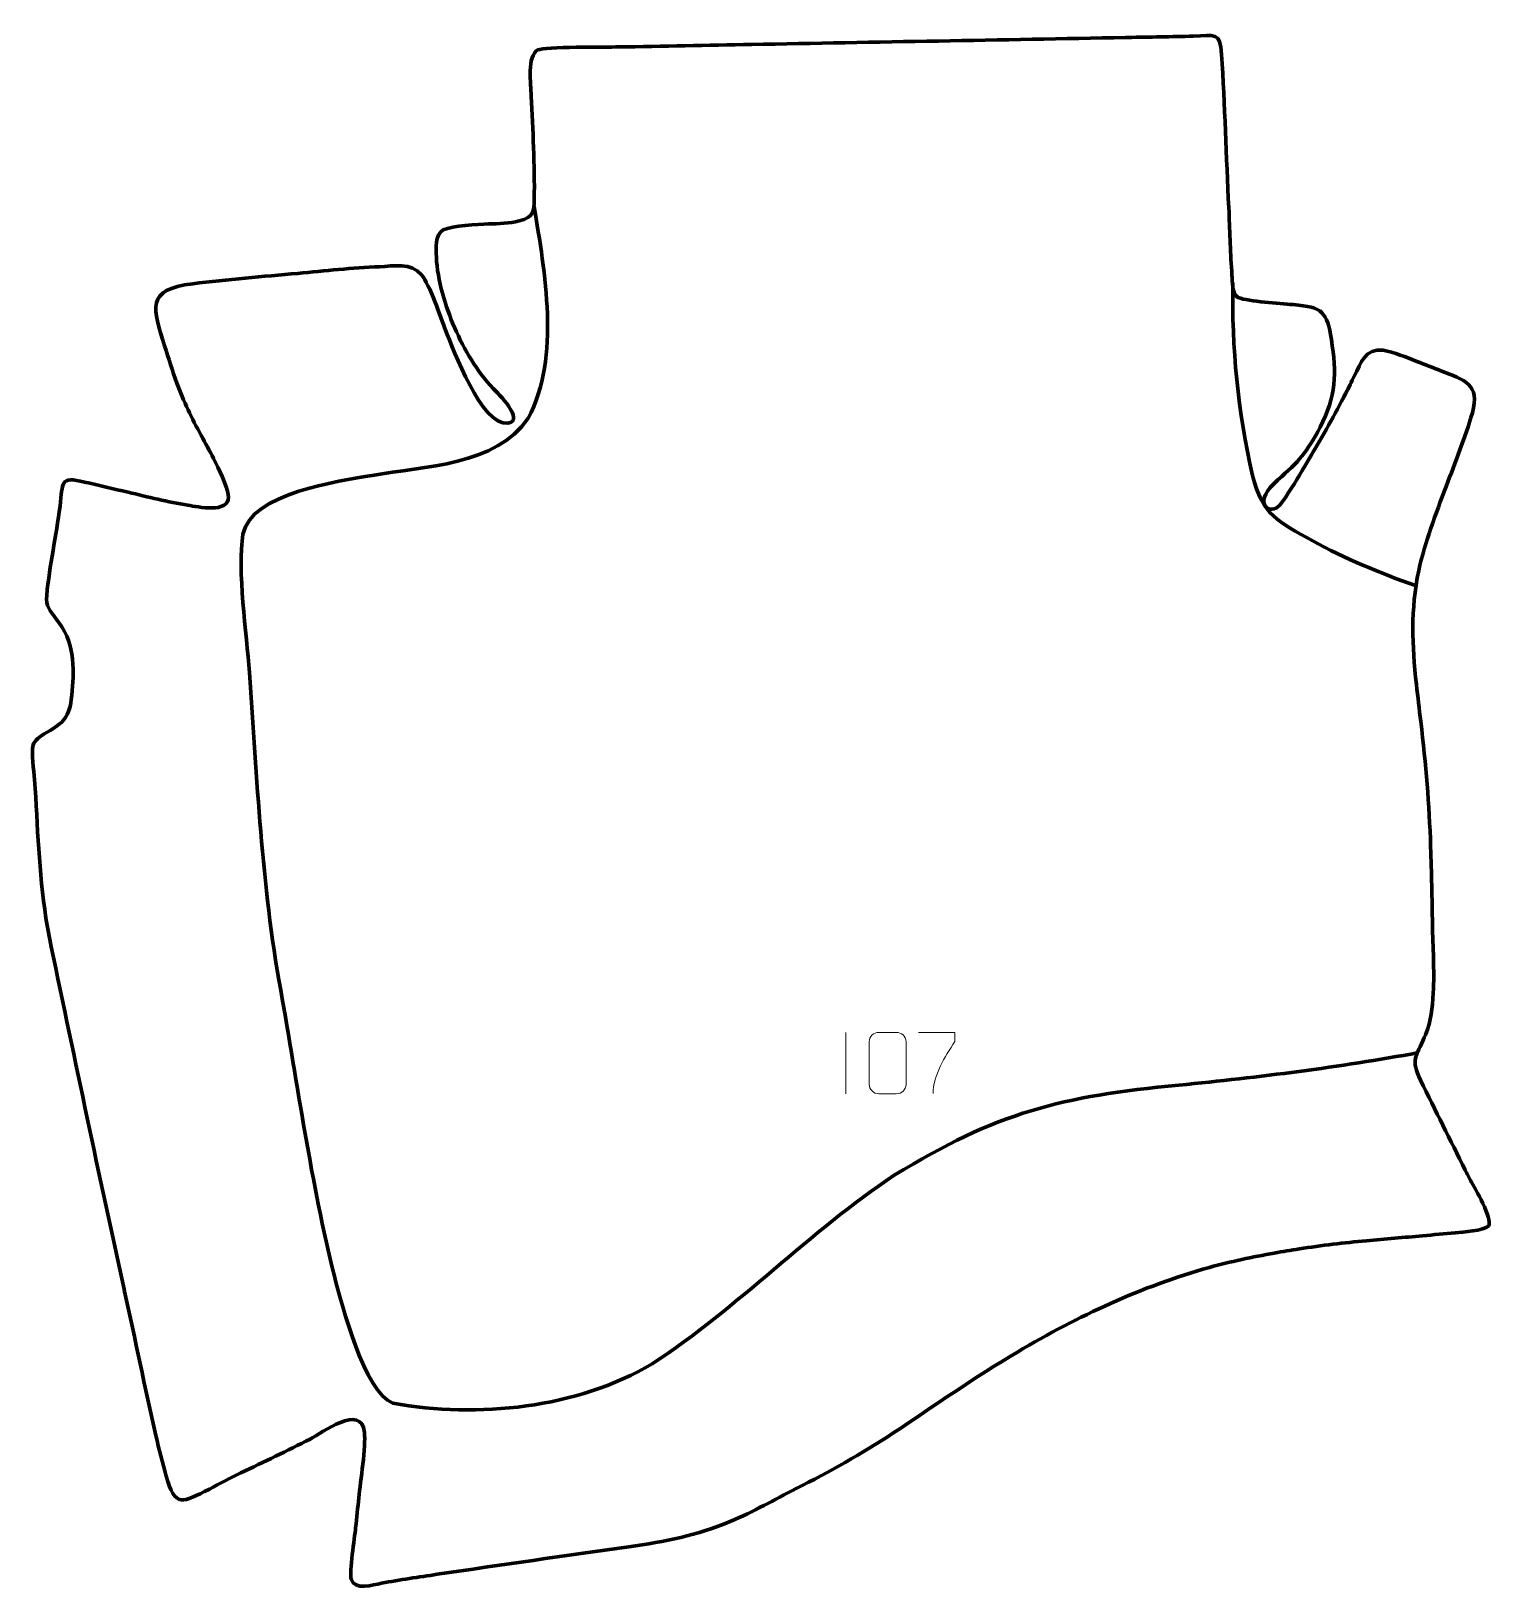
# Model space of a CAD drawing. Header units: millimetres. Extents: x 1000 to 1596, y 47 to 683.
import ezdxf

# ---------------------------------------------------------------- set-up
doc = ezdxf.new("R2010")
doc.units = ezdxf.units.MM
doc.header["$MEASUREMENT"] = 0
doc.layers.add('layer 1', color=7, linetype='Continuous', plot=False)
doc.layers.add('layer 2', color=7, linetype='Continuous')
doc.layers.add('layer 3', color=7, linetype='Continuous')

msp = doc.modelspace()

# ---------------------------------------------------------------- linework, layer by layer
at = {"layer": 'layer 1', "color": 250, "lineweight": 9}
msp.add_open_spline([(1332.2379, 275.0704), (1332.2379, 275.0704), (1332.2379, 250.0963), (1332.2379, 250.0963)], degree=3, dxfattribs=at)
for points, knots in [([(1345.6572, 275.0826), (1348.0233, 275.0826), (1350.3898, 275.0826), (1352.7563, 275.0826), (1352.7563, 275.0826), (1354.7368, 275.1182), (1356.7628, 273.6239), (1356.7899, 271.1818), (1356.7899, 271.1818), (1356.7895, 265.4244), (1356.7895, 259.6666), (1356.7899, 253.9084), (1356.7899, 253.9084), (1356.6478, 251.5808), (1354.9414, 250.0985), (1352.7563, 250.0877), (1352.7563, 250.0877), (1350.3839, 250.0881), (1348.0115, 250.0881), (1345.6395, 250.0877), (1345.6395, 250.0877), (1343.681, 249.9821), (1341.6746, 251.87), (1341.686, 253.891), (1341.686, 253.891), (1341.6864, 259.6716), (1341.6864, 265.4519), (1341.686, 271.2317), (1341.686, 271.2317), (1341.6903, 273.3737), (1343.4674, 275.0962), (1345.6572, 275.0826)], [0, 0, 0, 0, 0.11111111, 0.11111111, 0.11111111, 0.11111111, 0.22222222, 0.22222222, 0.22222222, 0.22222222, 0.33333333, 0.33333333, 0.33333333, 0.33333333, 0.44444444, 0.44444444, 0.44444444, 0.44444444, 0.55555556, 0.55555556, 0.55555556, 0.55555556, 0.66666667, 0.66666667, 0.66666667, 0.66666667, 0.77777778, 0.77777778, 0.77777778, 0.77777778, 1, 1, 1, 1]), ([(1361.8299, 275.0626), (1361.8299, 275.0626), (1376.646, 275.0626), (1376.646, 275.0626), (1376.646, 275.0626), (1376.6457, 273.813), (1376.6457, 272.5634), (1376.646, 271.3136), (1376.646, 271.3136), (1372.6516, 265.3165), (1367.7364, 257.4829), (1367.7364, 250.1041)], [0, 0, 0, 0, 0.25, 0.25, 0.25, 0.25, 0.5, 0.5, 0.5, 0.5, 1, 1, 1, 1])]:
    msp.add_open_spline(points, degree=3, knots=knots, dxfattribs=at)
at = {"layer": 'layer 2', "color": 142, "lineweight": 158}
for points, knots in [([(1205.1126, 611.9369), (1209.3603, 585.0433), (1215.911, 550.837), (1202.6452, 525.5192), (1202.6452, 525.5192), (1189.3184, 506.1534), (1160.3059, 506.0021), (1139.0603, 502.2343), (1139.0603, 502.2343), (1125.0307, 499.8209), (1089.6473, 495.0825), (1086.2931, 478.2911), (1086.2931, 478.2911), (1083.9777, 463.4066), (1087.7253, 437.7989), (1088.9281, 421.8762), (1088.9281, 421.8762), (1092.109, 377.9359), (1093.8171, 335.9578), (1101.6864, 292.3761), (1101.6864, 292.3761), (1108.5556, 253.8558), (1114.163, 213.5011), (1123.5838, 175.632), (1123.5838, 175.632), (1126.7285, 163.9241), (1135.7816, 128.3244), (1147.3699, 123.8849), (1147.3699, 123.8849), (1182.1291, 117.6652), (1222.4691, 121.7336), (1253.209, 139.9151), (1253.209, 139.9151), (1288.4592, 162.9617), (1317.3154, 193.8511), (1351.9527, 216.7981), (1351.9527, 216.7981), (1393.9179, 242.5809), (1420.0441, 248.98), (1468.0359, 253.5987), (1468.0359, 253.5987), (1500.8776, 256.7813), (1533.2396, 260.87), (1565.7072, 266.8258)], [0, 0, 0, 0, 0.08333333, 0.08333333, 0.08333333, 0.08333333, 0.16666667, 0.16666667, 0.16666667, 0.16666667, 0.25, 0.25, 0.25, 0.25, 0.33333333, 0.33333333, 0.33333333, 0.33333333, 0.41666667, 0.41666667, 0.41666667, 0.41666667, 0.5, 0.5, 0.5, 0.5, 0.58333333, 0.58333333, 0.58333333, 0.58333333, 0.66666667, 0.66666667, 0.66666667, 0.66666667, 0.75, 0.75, 0.75, 0.75, 0.83333333, 0.83333333, 0.83333333, 0.83333333, 1, 1, 1, 1]), ([(1489.9905, 580.9347), (1489.6367, 554.0306), (1491.9289, 528.4105), (1498.1015, 502.1826), (1498.1015, 502.1826), (1501.8829, 486.2588), (1508.727, 483.0783), (1522.343, 475.644), (1522.343, 475.644), (1535.8219, 468.2847), (1550.0514, 462.3753), (1564.5389, 457.3216)], [0, 0, 0, 0, 0.25, 0.25, 0.25, 0.25, 0.5, 0.5, 0.5, 0.5, 1, 1, 1, 1])]:
    msp.add_open_spline(points, degree=3, knots=knots, dxfattribs=at)
at = {"layer": 'layer 3', "color": 242, "lineweight": 158}
msp.add_open_spline([(1568.5727, 274.0663), (1570.9642, 280.2902), (1571.3805, 284.5877), (1571.7718, 291.1557), (1571.7718, 291.1557), (1572.2247, 300.4484), (1571.6061, 309.8734), (1571.4316, 319.1781), (1571.4316, 319.1781), (1571.2577, 329.6817), (1571.0188, 340.1798), (1570.6891, 350.6798), (1570.6891, 350.6798), (1570.1124, 368.4447), (1568.7372, 384.2298), (1566.6586, 401.856), (1566.6586, 401.856), (1566.0631, 406.905), (1565.461, 411.9517), (1564.8941, 417.0041), (1564.8941, 417.0041), (1563.1065, 433.1104), (1562.5066, 447.3836), (1565.8215, 463.3946), (1565.8215, 463.3946), (1568.3955, 475.1307), (1572.7851, 486.5037), (1577.0168, 497.7245), (1577.0168, 497.7245), (1580.7698, 507.6783), (1584.7366, 517.5548), (1587.6935, 527.7846), (1587.6935, 527.7846), (1591.0223, 539.4791), (1584.4675, 541.0865), (1574.8845, 544.9269), (1574.8845, 544.9269), (1571.6419, 546.2264), (1568.3756, 547.4708), (1565.126, 548.7542), (1565.126, 548.7542), (1560.8544, 550.4563), (1555.7802, 552.4526), (1551.268, 553.26), (1551.268, 553.26), (1544.1161, 554.122), (1542.2307, 548.2209), (1539.5573, 542.6885), (1539.5573, 542.6885), (1539.0153, 541.567), (1538.4677, 540.4601), (1537.9102, 539.3463), (1537.9102, 539.3463), (1533.14, 529.9538), (1528.7735, 521.9431), (1523.3996, 512.874), (1523.3996, 512.874), (1520.7383, 508.3827), (1511.5621, 492.2023), (1508.5192, 489.4995), (1508.5192, 489.4995), (1503.8011, 485.9732), (1498.1993, 491.6495), (1508.4038, 500.4659), (1508.4038, 500.4659), (1517.0199, 507.9037), (1520.1595, 511.6233), (1525.6214, 521.9031), (1525.6214, 521.9031), (1532.1709, 534.4748), (1532.4251, 543.8175), (1530.2003, 557.6386), (1530.2003, 557.6386), (1528.3851, 568.9154), (1526.8403, 570.84), (1514.5887, 571.8926), (1514.5887, 571.8926), (1508.9054, 572.3808), (1496.88, 573.059), (1492.1162, 574.773), (1492.1162, 574.773), (1489.6442, 576.1256), (1489.8667, 581.3292), (1489.6597, 583.975), (1489.6597, 583.975), (1488.9941, 592.4807), (1488.8224, 601.0135), (1488.4575, 609.5349), (1488.4575, 609.5349), (1488.4575, 609.5349), (1488.3691, 611.3872), (1488.3691, 611.3872), (1488.3691, 611.3872), (1487.3383, 632.1914), (1486.7004, 653.1849), (1485.4478, 673.9394), (1485.4478, 673.9394), (1484.8769, 683.3994), (1482.5898, 681.5891), (1473.8782, 681.3647), (1473.8782, 681.3647), (1464.9888, 681.1357), (1456.0963, 681.0048), (1447.2055, 680.84), (1447.2055, 680.84), (1447.2055, 680.84), (1446.2525, 680.8222), (1446.2525, 680.8222), (1446.2525, 680.8222), (1395.4277, 679.8732), (1344.603, 678.9242), (1293.7782, 677.9753), (1293.7782, 677.9753), (1275.6719, 677.6372), (1257.5656, 677.2991), (1239.4593, 676.9611), (1239.4593, 676.9611), (1234.4022, 676.9025), (1209.2787, 677.1517), (1206.5648, 675.7442), (1206.5648, 675.7442), (1202.067, 673.4115), (1203.7006, 661.7023), (1203.9044, 656.9534), (1203.9044, 656.9534), (1204.4898, 643.3124), (1205.3524, 628.5474), (1205.0994, 614.9767), (1205.0994, 614.9767), (1205.0006, 609.6757), (1204.9921, 607.6717), (1198.9533, 606.0293), (1198.9533, 606.0293), (1195.0213, 604.9599), (1190.504, 604.9506), (1186.4351, 604.7864), (1186.4351, 604.7864), (1181.8337, 604.5264), (1171.9468, 604.1727), (1167.9412, 602.3286), (1167.9412, 602.3286), (1164.5425, 600.1679), (1165.0674, 594.8147), (1165.1897, 591.3088), (1165.1897, 591.3088), (1165.5863, 581.7476), (1168.9174, 571.1256), (1172.6593, 562.3543), (1172.6593, 562.3543), (1176.4465, 553.7318), (1181.7581, 544.4895), (1188.345, 537.6948), (1188.345, 537.6948), (1190.1502, 535.8729), (1201.5586, 524.6713), (1194.2794, 523.5209), (1194.2794, 523.5209), (1183.5412, 522.5258), (1172.0947, 553.4466), (1168.9548, 561.4497), (1168.9548, 561.4497), (1166.9426, 566.5785), (1162.4081, 580.2053), (1159.1385, 584.0349), (1159.1385, 584.0349), (1154.8303, 589.0808), (1147.8449, 587.6305), (1141.9875, 587.3551), (1141.9875, 587.3551), (1130.8543, 586.9432), (1119.7831, 585.6412), (1108.6955, 584.6251), (1108.6955, 584.6251), (1094.386, 583.3709), (1080.1013, 582.092), (1065.833, 580.4158), (1065.833, 580.4158), (1046.3086, 578.1071), (1049.6904, 570.236), (1054.3487, 555.0849), (1054.3487, 555.0849), (1055.9024, 550.0027), (1057.564, 544.92), (1059.3348, 539.9079), (1059.3348, 539.9079), (1062.1219, 532.3971), (1065.4068, 525.5614), (1069.2553, 518.5412), (1069.2553, 518.5412), (1070.9725, 515.4324), (1072.6679, 512.343), (1074.3033, 509.1891), (1074.3033, 509.1891), (1076.3476, 505.1383), (1079.9928, 497.9089), (1080.3969, 493.4254), (1080.3969, 493.4254), (1080.2228, 486.6536), (1068.0491, 489.3969), (1063.8749, 490.0686), (1063.8749, 490.0686), (1055.6617, 491.3901), (1047.5444, 493.4723), (1039.4509, 495.382), (1039.4509, 495.382), (1033.5243, 496.7408), (1027.6051, 498.1221), (1021.6921, 499.5393), (1021.6921, 499.5393), (1011.4184, 502.0061), (1012.9841, 499.4135), (1011.7037, 489.7398), (1011.7037, 489.7398), (1010.0835, 477.4978), (1007.4947, 465.6649), (1006.2629, 453.2655), (1006.2629, 453.2655), (1005.8317, 448.7707), (1007.5445, 447.1943), (1010.2946, 443.5144), (1010.2946, 443.5144), (1011.0616, 442.4883), (1011.7422, 441.5589), (1012.4498, 440.4889), (1012.4498, 440.4889), (1015.7142, 435.2436), (1016.4706, 431.2797), (1016.9248, 425.1994), (1016.9248, 425.1994), (1017.2415, 420.3621), (1016.8997, 415.6505), (1016.3013, 410.8527), (1016.3013, 410.8527), (1015.2167, 402.4947), (1012.0936, 400.9297), (1005.2569, 396.8129), (1005.2569, 396.8129), (1003.7644, 395.9168), (1001.1525, 394.0742), (1000.7482, 392.3438), (1000.7482, 392.3438), (999.9376, 388.874), (1000.9909, 381.942), (1001.3421, 378.1722), (1001.3421, 378.1722), (1002.5933, 359.0666), (1003.0148, 340.6819), (1005.9578, 321.6573), (1005.9578, 321.6573), (1006.5833, 317.7414), (1007.3037, 313.8836), (1008.1118, 310.0015), (1008.1118, 310.0015), (1017.9384, 263.3871), (1027.5207, 216.9265), (1037.8212, 170.3949), (1037.8212, 170.3949), (1037.8212, 170.3949), (1038.0266, 169.467), (1038.0266, 169.467), (1038.0266, 169.467), (1042.368, 149.8844), (1046.3142, 130.2235), (1050.802, 110.6712), (1050.802, 110.6712), (1052.0776, 105.1268), (1053.4568, 99.6497), (1054.9799, 94.1679), (1054.9799, 94.1679), (1058.7287, 81.0886), (1061.5113, 83.2643), (1072.604, 88.8762), (1072.604, 88.8762), (1076.876, 91.0374), (1081.1025, 93.2789), (1085.3832, 95.4254), (1085.3832, 95.4254), (1094.8905, 99.922), (1104.3471, 104.4757), (1113.7239, 109.2404), (1113.7239, 109.2404), (1118.607, 111.7377), (1134.5861, 124.0456), (1135.8592, 111.9157), (1135.8592, 111.9157), (1136.455, 106.2396), (1134.2759, 92.1292), (1133.5534, 85.2971), (1133.5534, 85.2971), (1133.1236, 81.2325), (1132.689, 77.1686), (1132.2498, 73.105), (1132.2498, 73.105), (1131.7855, 68.8189), (1129.6256, 55.1689), (1130.4907, 52.067), (1130.4907, 52.067), (1131.8042, 47.3576), (1139.2632, 49.7717), (1142.8517, 50.4439), (1142.8517, 50.4439), (1150.3165, 51.8282), (1158.0409, 52.9623), (1165.5598, 54.0813), (1165.5598, 54.0813), (1191.5944, 57.9404), (1217.6495, 61.6564), (1243.7126, 65.3174), (1243.7126, 65.3174), (1258.499, 67.3934), (1271.3931, 69.9502), (1285.28, 75.6957), (1285.28, 75.6957), (1294.3537, 79.619), (1303.073, 84.4866), (1311.86, 89.0139), (1311.86, 89.0139), (1325.5752, 95.9513), (1338.5458, 103.1694), (1351.4093, 111.6062), (1351.4093, 111.6062), (1368.2562, 122.8855), (1384.7394, 134.3528), (1402.1895, 144.7255), (1402.1895, 144.7255), (1427.3747, 159.6515), (1452.1874, 171.2679), (1480.4354, 179.2557), (1480.4354, 179.2557), (1489.2083, 181.6122), (1497.9872, 183.4982), (1506.9269, 185.0982), (1506.9269, 185.0982), (1510.3275, 185.6951), (1513.7307, 186.2504), (1517.1411, 186.7878), (1517.1411, 186.7878), (1526.2781, 188.2191), (1535.3473, 189.2993), (1544.5554, 190.149), (1544.5554, 190.149), (1552.1677, 190.8428), (1559.787, 191.4471), (1567.3992, 192.1472), (1567.3992, 192.1472), (1571.8668, 192.5641), (1576.3343, 192.9742), (1580.8039, 193.3688), (1580.8039, 193.3688), (1583.6282, 193.6148), (1592.4685, 194.2171), (1594.3599, 196.2139), (1594.3599, 196.2139), (1596.0442, 199.2119), (1588.8117, 211.3594), (1586.9903, 214.7524), (1586.9903, 214.7524), (1586.2457, 216.1394), (1585.506, 217.5259), (1584.7729, 218.919), (1584.7729, 218.919), (1578.7383, 231.1434), (1572.6026, 243.3174), (1566.5652, 255.5406), (1566.5652, 255.5406), (1562.4056, 263.9721), (1564.8927, 265.3045), (1568.1113, 272.9678), (1568.1113, 272.9678), (1568.1113, 272.9678), (1568.5727, 274.0663), (1568.5727, 274.0663)], degree=3, knots=[0, 0, 0, 0, 0.0106383, 0.0106383, 0.0106383, 0.0106383, 0.0212766, 0.0212766, 0.0212766, 0.0212766, 0.03191489, 0.03191489, 0.03191489, 0.03191489, 0.04255319, 0.04255319, 0.04255319, 0.04255319, 0.05319149, 0.05319149, 0.05319149, 0.05319149, 0.06382979, 0.06382979, 0.06382979, 0.06382979, 0.07446809, 0.07446809, 0.07446809, 0.07446809, 0.08510638, 0.08510638, 0.08510638, 0.08510638, 0.09574468, 0.09574468, 0.09574468, 0.09574468, 0.10638298, 0.10638298, 0.10638298, 0.10638298, 0.11702128, 0.11702128, 0.11702128, 0.11702128, 0.12765957, 0.12765957, 0.12765957, 0.12765957, 0.13829787, 0.13829787, 0.13829787, 0.13829787, 0.14893617, 0.14893617, 0.14893617, 0.14893617, 0.15957447, 0.15957447, 0.15957447, 0.15957447, 0.17021277, 0.17021277, 0.17021277, 0.17021277, 0.18085106, 0.18085106, 0.18085106, 0.18085106, 0.19148936, 0.19148936, 0.19148936, 0.19148936, 0.20212766, 0.20212766, 0.20212766, 0.20212766, 0.21276596, 0.21276596, 0.21276596, 0.21276596, 0.22340426, 0.22340426, 0.22340426, 0.22340426, 0.23404255, 0.23404255, 0.23404255, 0.23404255, 0.24468085, 0.24468085, 0.24468085, 0.24468085, 0.25531915, 0.25531915, 0.25531915, 0.25531915, 0.26595745, 0.26595745, 0.26595745, 0.26595745, 0.27659574, 0.27659574, 0.27659574, 0.27659574, 0.28723404, 0.28723404, 0.28723404, 0.28723404, 0.29787234, 0.29787234, 0.29787234, 0.29787234, 0.30851064, 0.30851064, 0.30851064, 0.30851064, 0.31914894, 0.31914894, 0.31914894, 0.31914894, 0.32978723, 0.32978723, 0.32978723, 0.32978723, 0.34042553, 0.34042553, 0.34042553, 0.34042553, 0.35106383, 0.35106383, 0.35106383, 0.35106383, 0.36170213, 0.36170213, 0.36170213, 0.36170213, 0.37234043, 0.37234043, 0.37234043, 0.37234043, 0.38297872, 0.38297872, 0.38297872, 0.38297872, 0.39361702, 0.39361702, 0.39361702, 0.39361702, 0.40425532, 0.40425532, 0.40425532, 0.40425532, 0.41489362, 0.41489362, 0.41489362, 0.41489362, 0.42553191, 0.42553191, 0.42553191, 0.42553191, 0.43617021, 0.43617021, 0.43617021, 0.43617021, 0.44680851, 0.44680851, 0.44680851, 0.44680851, 0.45744681, 0.45744681, 0.45744681, 0.45744681, 0.46808511, 0.46808511, 0.46808511, 0.46808511, 0.4787234, 0.4787234, 0.4787234, 0.4787234, 0.4893617, 0.4893617, 0.4893617, 0.4893617, 0.5, 0.5, 0.5, 0.5, 0.5106383, 0.5106383, 0.5106383, 0.5106383, 0.5212766, 0.5212766, 0.5212766, 0.5212766, 0.53191489, 0.53191489, 0.53191489, 0.53191489, 0.54255319, 0.54255319, 0.54255319, 0.54255319, 0.55319149, 0.55319149, 0.55319149, 0.55319149, 0.56382979, 0.56382979, 0.56382979, 0.56382979, 0.57446809, 0.57446809, 0.57446809, 0.57446809, 0.58510638, 0.58510638, 0.58510638, 0.58510638, 0.59574468, 0.59574468, 0.59574468, 0.59574468, 0.60638298, 0.60638298, 0.60638298, 0.60638298, 0.61702128, 0.61702128, 0.61702128, 0.61702128, 0.62765957, 0.62765957, 0.62765957, 0.62765957, 0.63829787, 0.63829787, 0.63829787, 0.63829787, 0.64893617, 0.64893617, 0.64893617, 0.64893617, 0.65957447, 0.65957447, 0.65957447, 0.65957447, 0.67021277, 0.67021277, 0.67021277, 0.67021277, 0.68085106, 0.68085106, 0.68085106, 0.68085106, 0.69148936, 0.69148936, 0.69148936, 0.69148936, 0.70212766, 0.70212766, 0.70212766, 0.70212766, 0.71276596, 0.71276596, 0.71276596, 0.71276596, 0.72340426, 0.72340426, 0.72340426, 0.72340426, 0.73404255, 0.73404255, 0.73404255, 0.73404255, 0.74468085, 0.74468085, 0.74468085, 0.74468085, 0.75531915, 0.75531915, 0.75531915, 0.75531915, 0.76595745, 0.76595745, 0.76595745, 0.76595745, 0.77659574, 0.77659574, 0.77659574, 0.77659574, 0.78723404, 0.78723404, 0.78723404, 0.78723404, 0.79787234, 0.79787234, 0.79787234, 0.79787234, 0.80851064, 0.80851064, 0.80851064, 0.80851064, 0.81914894, 0.81914894, 0.81914894, 0.81914894, 0.82978723, 0.82978723, 0.82978723, 0.82978723, 0.84042553, 0.84042553, 0.84042553, 0.84042553, 0.85106383, 0.85106383, 0.85106383, 0.85106383, 0.86170213, 0.86170213, 0.86170213, 0.86170213, 0.87234043, 0.87234043, 0.87234043, 0.87234043, 0.88297872, 0.88297872, 0.88297872, 0.88297872, 0.89361702, 0.89361702, 0.89361702, 0.89361702, 0.90425532, 0.90425532, 0.90425532, 0.90425532, 0.91489362, 0.91489362, 0.91489362, 0.91489362, 0.92553191, 0.92553191, 0.92553191, 0.92553191, 0.93617021, 0.93617021, 0.93617021, 0.93617021, 0.94680851, 0.94680851, 0.94680851, 0.94680851, 0.95744681, 0.95744681, 0.95744681, 0.95744681, 0.96808511, 0.96808511, 0.96808511, 0.96808511, 0.9787234, 0.9787234, 0.9787234, 0.9787234, 1, 1, 1, 1], dxfattribs=at)

doc.saveas('drawing.dxf')
